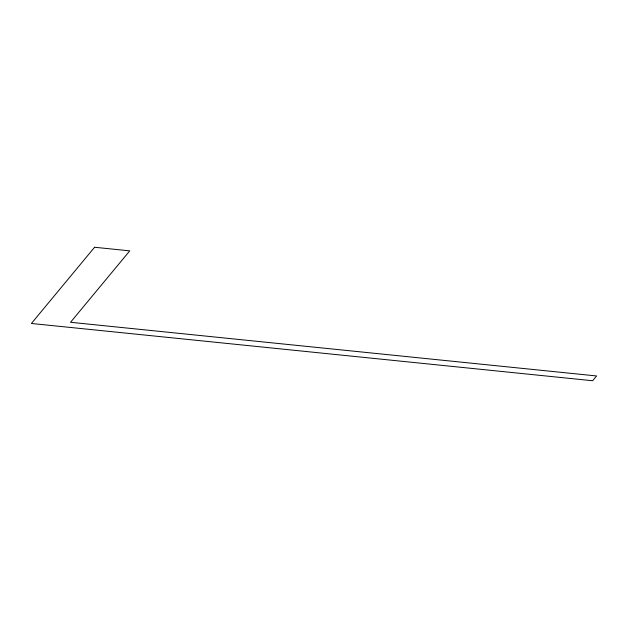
<?xml version="1.0" encoding="UTF-8"?>
<svg xmlns="http://www.w3.org/2000/svg" width="628" height="628" viewBox="0 0 628 628"><rect width="100%" height="100%" fill="white"/><g stroke="black" fill="none" stroke-linecap="round" stroke-linejoin="round"><path stroke-width="0.94" d="M94.585 247.259L31.4 323.475L592.644 380.741L596.6 375.96L70.532 322.29L129.761 250.855L94.585 247.259"/></g></svg>
